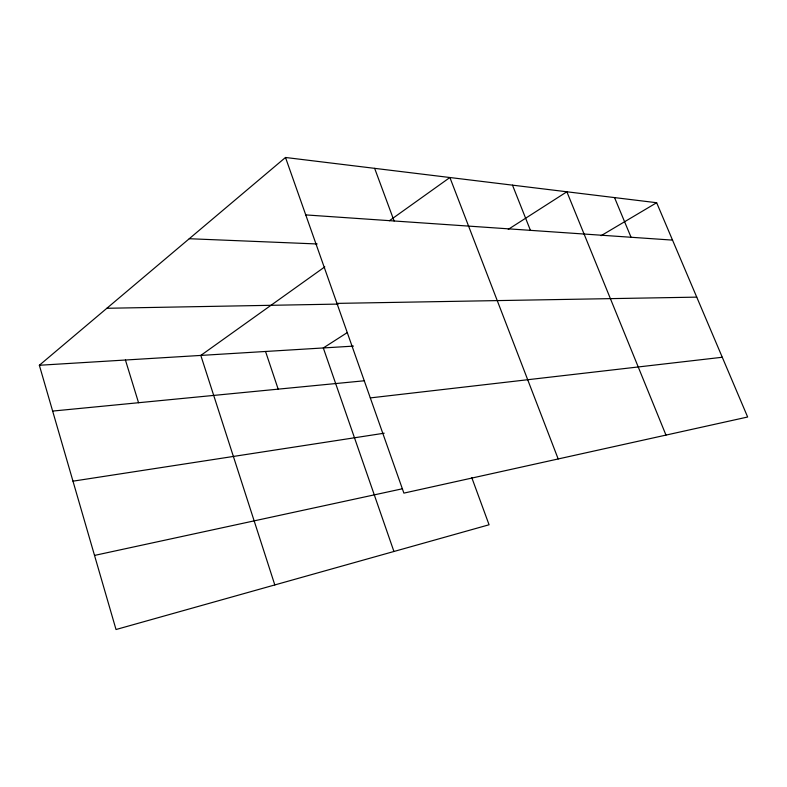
<?xml version="1.0" encoding="UTF-8"?>
<svg xmlns="http://www.w3.org/2000/svg" width="787" height="787" viewBox="0 0 787 787"><rect width="100%" height="100%" fill="white"/><g stroke="black" fill="none" stroke-linecap="round" stroke-linejoin="round"><path stroke-width="1.18" d="M471.738 477.512L489.071 524.772L116.023 629.521L39.35 365.266L285.494 157.479L656.653 202.721L747.65 417.012L403.888 493.115L285.494 157.479M324.795 266.872L200.813 355.419L274.811 584.938M389.408 220.724L449.889 177.518L558.18 458.959M346.969 332.783L323.309 347.952L393.933 551.49M508.245 229.371L566.866 191.782L665.979 435.093M601.101 235.687L656.653 202.721M94.529 555.415L402.531 488.757M72.984 481.172L384.194 433.204M370.303 397.907L722.279 357.259M52.64 411.08L364.45 380.76M39.35 365.266L353.461 346.113M106.865 308.278L338.272 304.087M336.954 303.388L696.751 297.132M189.264 238.717L317.151 243.97M305.75 214.91L672.531 240.114M614.529 197.586L631.056 237.271M512.494 185.152L530.428 230.345M374.642 168.349L394.12 220.98M265.544 351.474L278.175 389.152M125.428 360.023L138.551 402.728"/></g></svg>
